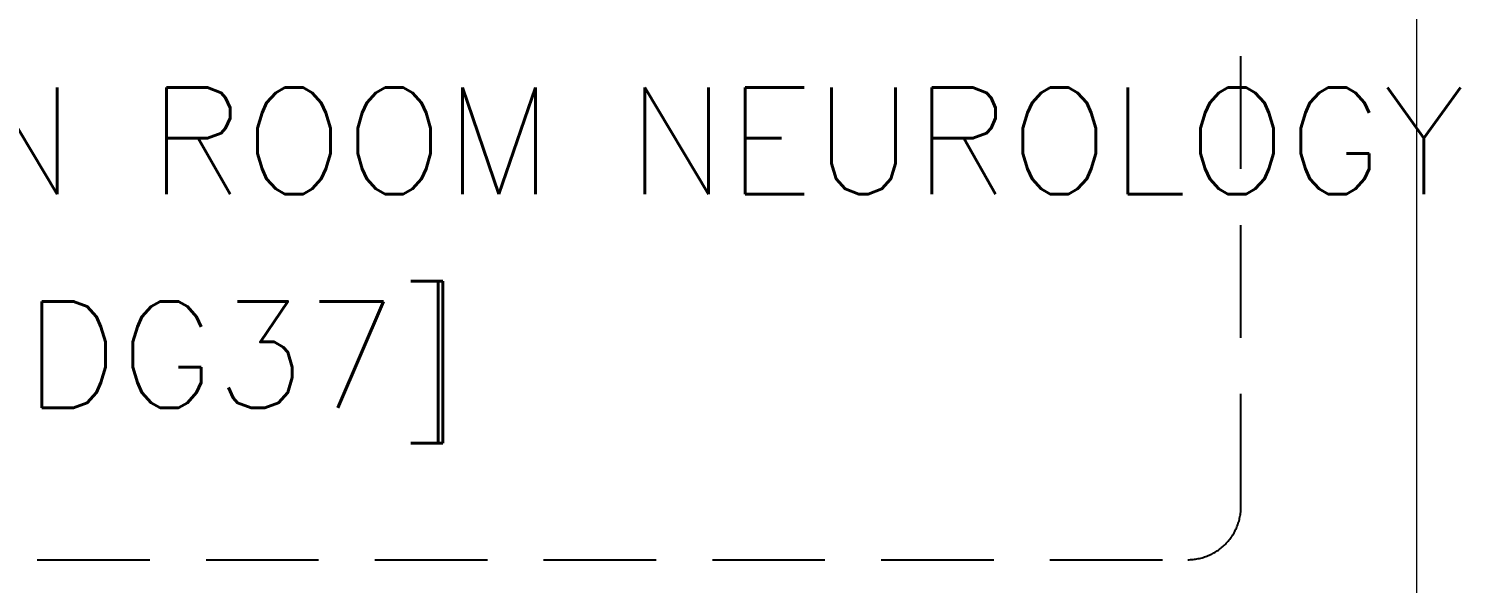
# Model space of a CAD drawing. Header units: inches. Extents: x -12418 to 242017, y -29325 to 19878.
# Drawn here: x 43225 to 45245, y -5720 to -4938 of the extents above; entities that cross this region are included whole.
import ezdxf

# ---------------------------------------------------------------- set-up
doc = ezdxf.new("R2010")
doc.units = ezdxf.units.IN
doc.header["$LTSCALE"] = 25
doc.header["$MEASUREMENT"] = 0
doc.linetypes.add('DASHDOT', pattern=[25.4, 12.7, -6.35, 0, -6.35])
doc.linetypes.add('HIDDEN', pattern=[9.525, 6.35, -3.175])
for name, color, linetype, lineweight in [('00-Ground Floor$0$72_EGR_BASE_TEXT', 252, 'Continuous', 5), ('00-Ground Floor$0$Walls', 251, 'Continuous', 5), ('E-LITE-CLNG-CNDT', 6, 'DASHDOT', 35), ('E-POWR-FLOR-CNDT', 6, 'HIDDEN', 25)]:
    doc.layers.add(name, color=color, linetype=linetype, lineweight=lineweight)
doc.styles.add('00-Ground Floor$0$SIMPLEX', font='SIMPLEX.shx', dxfattribs={"height": 150})

# ---------------------------------------------------------------- blocks, each defined once
blk = doc.blocks.new('00-Ground Floor')
at = {"layer": '00-Ground Floor$0$Walls'}
blk.add_line((45182.9, -2847.4, 0), (45182.9, -6847.4, 0), dxfattribs=at)
at = {"layer": '00-Ground Floor$0$72_EGR_BASE_TEXT', "char_height": 150, "attachment_point": 2, "style": '00-Ground Floor$0$SIMPLEX'}
for s, insert in [('CONSULTATION ROOM NEUROLOGY', (43544.6, -5021.2)), ('[OPDG37]', (43343, -5322.8, 0))]:
    blk.add_mtext(s, dxfattribs=dict(at, insert=insert))

msp = doc.modelspace()

# ---------------------------------------------------------------- linework, layer by layer
at = {"layer": 'E-POWR-FLOR-CNDT', "elevation": 0}
msp.add_lwpolyline([(41922.8, -5563.2), (42046.5, -5687), (44860.4, -5687, 0.414214), (44935.4, -5612), (44935.4, -4474.2), (45059.2, -4350.5)], format="xyb", dxfattribs=at)

# ---------------------------------------------------------------- block references
at = {"layer": 'E-LITE-CLNG-CNDT'}
msp.add_blockref('00-Ground Floor', (0, 0), dxfattribs=at)

doc.saveas('drawing.dxf')
